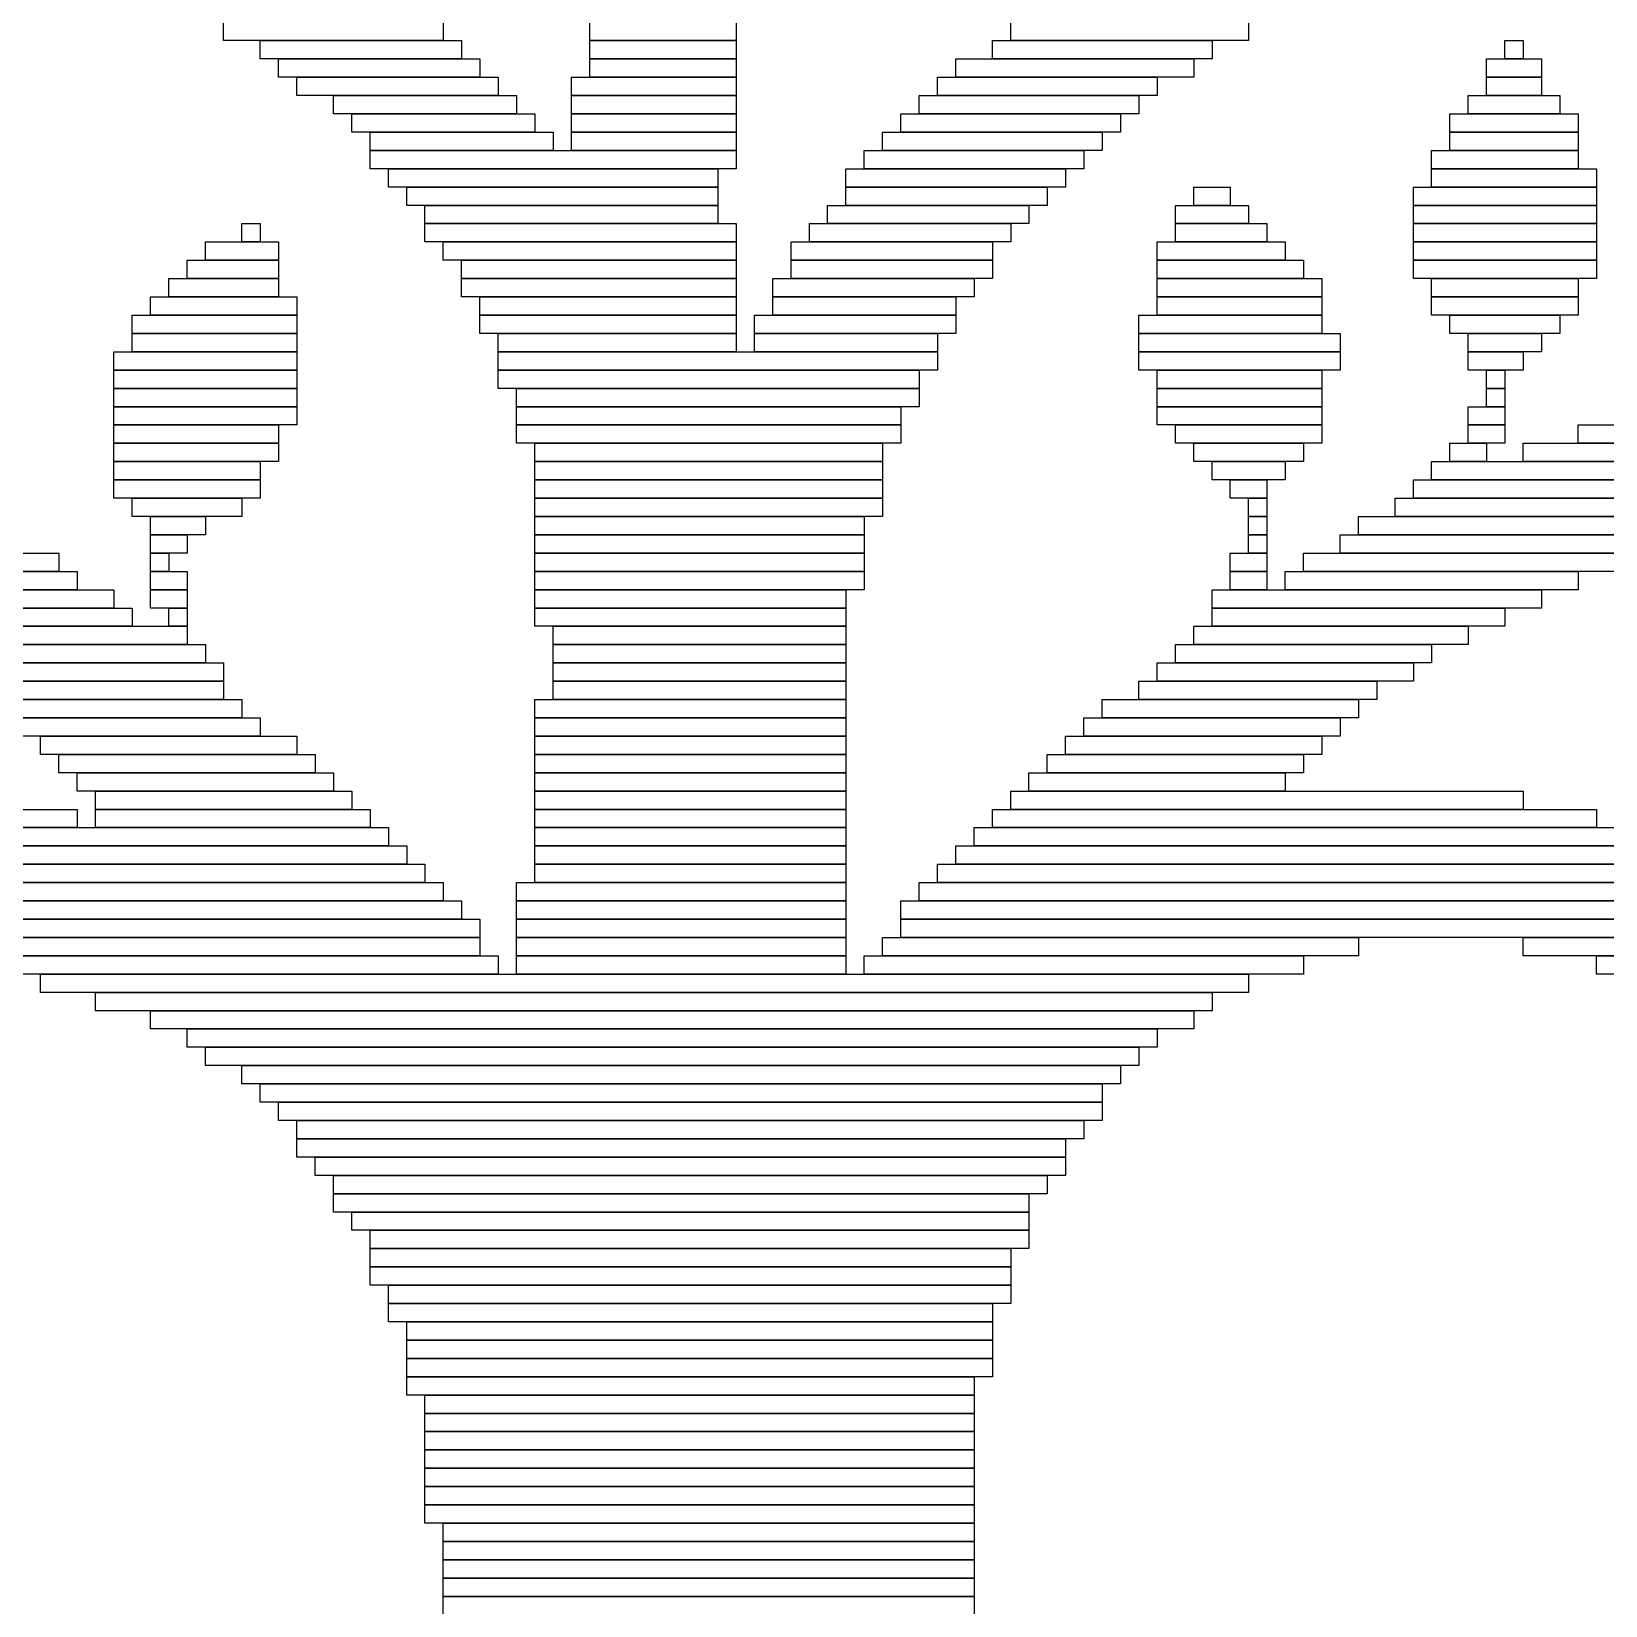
# Model space of a CAD drawing. Extents: x 28 to 995, y 169 to 891.
# Drawn here: x 137.5 to 223.5, y 296.5 to 382.5 of the extents above; entities that cross this region are included whole.
import ezdxf

# ---------------------------------------------------------------- set-up
doc = ezdxf.new("R2010")
doc.units = 0

msp = doc.modelspace()

# ---------------------------------------------------------------- linework, layer by layer
for p, q in [((148, 382), (148, 383)), ((160, 383), (160, 382)), ((168, 382), (168, 383)), ((176, 383), (176, 382)), ((191, 382), (191, 383)), ((204, 383), (204, 382)), ((160, 382), (148, 382)), ((150, 382), (161, 382)), ((150, 381), (150, 382)), ((161, 382), (161, 381)), ((176, 382), (168, 382)), ((168, 382), (176, 382)), ((168, 381), (168, 382)), ((176, 382), (176, 381)), ((190, 382), (202, 382)), ((190, 381), (190, 382)), ((204, 382), (191, 382)), ((202, 382), (202, 381)), ((218, 382), (219, 382)), ((218, 381), (218, 382)), ((219, 382), (219, 381)), ((161, 381), (150, 381)), ((151, 381), (162, 381)), ((151, 380), (151, 381)), ((162, 381), (162, 380)), ((176, 381), (168, 381)), ((168, 381), (176, 381)), ((168, 380), (168, 381)), ((176, 381), (176, 380)), ((188, 381), (201, 381)), ((188, 380), (188, 381)), ((202, 381), (190, 381)), ((201, 381), (201, 380)), ((217, 381), (220, 381)), ((217, 380), (217, 381)), ((219, 381), (218, 381)), ((220, 381), (220, 380)), ((162, 380), (151, 380)), ((152, 380), (163, 380)), ((152, 379), (152, 380)), ((163, 380), (163, 379)), ((167, 380), (176, 380)), ((167, 379), (167, 380)), ((176, 380), (168, 380)), ((176, 380), (176, 379)), ((187, 380), (199, 380)), ((187, 379), (187, 380)), ((201, 380), (188, 380)), ((199, 380), (199, 379)), ((220, 380), (217, 380)), ((217, 380), (220, 380)), ((217, 379), (217, 380)), ((220, 380), (220, 379)), ((163, 379), (152, 379)), ((154, 379), (164, 379)), ((154, 378), (154, 379)), ((164, 379), (164, 378)), ((176, 379), (167, 379)), ((167, 379), (176, 379)), ((167, 378), (167, 379)), ((176, 379), (176, 378)), ((186, 379), (198, 379)), ((186, 378), (186, 379)), ((199, 379), (187, 379)), ((198, 379), (198, 378)), ((216, 379), (221, 379)), ((216, 378), (216, 379)), ((220, 379), (217, 379)), ((221, 379), (221, 378)), ((164, 378), (154, 378)), ((155, 378), (165, 378)), ((155, 377), (155, 378)), ((165, 378), (165, 377)), ((176, 378), (167, 378)), ((167, 378), (176, 378)), ((167, 377), (167, 378)), ((176, 378), (176, 377)), ((185, 378), (197, 378)), ((185, 377), (185, 378)), ((198, 378), (186, 378)), ((197, 378), (197, 377)), ((215, 378), (222, 378)), ((215, 377), (215, 378)), ((221, 378), (216, 378)), ((222, 378), (222, 377)), ((165, 377), (155, 377)), ((156, 377), (166, 377)), ((156, 376), (156, 377)), ((166, 377), (166, 376)), ((176, 377), (167, 377)), ((167, 377), (176, 377)), ((167, 376), (167, 377)), ((176, 377), (176, 376)), ((184, 377), (196, 377)), ((184, 376), (184, 377)), ((197, 377), (185, 377)), ((196, 377), (196, 376)), ((222, 377), (215, 377)), ((215, 377), (222, 377)), ((215, 376), (215, 377)), ((222, 377), (222, 376)), ((166, 376), (156, 376)), ((156, 376), (176, 376)), ((156, 375), (156, 376)), ((176, 376), (167, 376)), ((176, 376), (176, 375)), ((183, 376), (195, 376)), ((183, 375), (183, 376)), ((196, 376), (184, 376)), ((195, 376), (195, 375)), ((214, 376), (222, 376)), ((214, 375), (214, 376)), ((222, 376), (215, 376)), ((222, 376), (222, 375)), ((176, 375), (156, 375)), ((157, 375), (175, 375)), ((157, 374), (157, 375)), ((175, 375), (175, 374)), ((182, 375), (194, 375)), ((182, 374), (182, 375)), ((195, 375), (183, 375)), ((194, 375), (194, 374)), ((222, 375), (214, 375)), ((214, 375), (223, 375)), ((214, 374), (214, 375)), ((223, 375), (223, 374)), ((175, 374), (157, 374)), ((158, 374), (175, 374)), ((158, 373), (158, 374)), ((175, 374), (175, 373)), ((194, 374), (182, 374)), ((182, 374), (193, 374)), ((182, 373), (182, 374)), ((193, 374), (193, 373)), ((201, 374), (203, 374)), ((201, 373), (201, 374)), ((203, 374), (203, 373)), ((213, 374), (223, 374)), ((213, 373), (213, 374)), ((223, 374), (214, 374)), ((223, 374), (223, 373)), ((175, 373), (158, 373)), ((159, 373), (175, 373)), ((159, 372), (159, 373)), ((175, 373), (175, 372)), ((181, 373), (192, 373)), ((181, 372), (181, 373)), ((193, 373), (182, 373)), ((192, 373), (192, 372)), ((200, 373), (204, 373)), ((200, 372), (200, 373)), ((203, 373), (201, 373)), ((204, 373), (204, 372)), ((223, 373), (213, 373)), ((213, 373), (223, 373)), ((213, 372), (213, 373)), ((223, 373), (223, 372)), ((149, 372), (150, 372)), ((149, 371), (149, 372)), ((150, 372), (150, 371)), ((175, 372), (159, 372)), ((159, 372), (176, 372)), ((159, 371), (159, 372)), ((176, 372), (176, 371)), ((180, 372), (191, 372)), ((180, 371), (180, 372)), ((192, 372), (181, 372)), ((191, 372), (191, 371)), ((204, 372), (200, 372)), ((200, 372), (205, 372)), ((200, 371), (200, 372)), ((205, 372), (205, 371)), ((223, 372), (213, 372)), ((213, 372), (223, 372)), ((213, 371), (213, 372)), ((223, 372), (223, 371)), ((147, 371), (151, 371)), ((147, 370), (147, 371)), ((150, 371), (149, 371)), ((151, 371), (151, 370)), ((176, 371), (159, 371)), ((160, 371), (176, 371)), ((160, 370), (160, 371)), ((176, 371), (176, 370)), ((179, 371), (190, 371)), ((179, 370), (179, 371)), ((191, 371), (180, 371)), ((190, 371), (190, 370)), ((199, 371), (206, 371)), ((199, 370), (199, 371)), ((205, 371), (200, 371)), ((206, 371), (206, 370)), ((223, 371), (213, 371)), ((213, 371), (223, 371)), ((213, 370), (213, 371)), ((223, 371), (223, 370)), ((146, 370), (151, 370)), ((146, 369), (146, 370)), ((151, 370), (147, 370)), ((151, 370), (151, 369)), ((176, 370), (160, 370)), ((161, 370), (176, 370)), ((161, 369), (161, 370)), ((176, 370), (176, 369)), ((190, 370), (179, 370)), ((179, 370), (190, 370)), ((179, 369), (179, 370)), ((190, 370), (190, 369)), ((206, 370), (199, 370)), ((199, 370), (207, 370)), ((199, 369), (199, 370)), ((207, 370), (207, 369)), ((223, 370), (213, 370)), ((213, 370), (223, 370)), ((213, 369), (213, 370)), ((223, 370), (223, 369)), ((145, 369), (151, 369)), ((145, 368), (145, 369)), ((151, 369), (146, 369)), ((151, 369), (151, 368)), ((176, 369), (161, 369)), ((161, 369), (176, 369)), ((161, 368), (161, 369)), ((176, 369), (176, 368)), ((178, 369), (189, 369)), ((178, 368), (178, 369)), ((190, 369), (179, 369)), ((189, 369), (189, 368)), ((207, 369), (199, 369)), ((199, 369), (208, 369)), ((199, 368), (199, 369)), ((208, 369), (208, 368)), ((223, 369), (213, 369)), ((214, 369), (222, 369)), ((214, 368), (214, 369)), ((222, 369), (222, 368)), ((144, 368), (152, 368)), ((144, 367), (144, 368)), ((151, 368), (145, 368)), ((152, 368), (152, 367)), ((176, 368), (161, 368)), ((162, 368), (176, 368)), ((162, 367), (162, 368)), ((176, 368), (176, 367)), ((189, 368), (178, 368)), ((178, 368), (188, 368)), ((178, 367), (178, 368)), ((188, 368), (188, 367)), ((208, 368), (199, 368)), ((199, 368), (208, 368)), ((199, 367), (199, 368)), ((208, 368), (208, 367)), ((222, 368), (214, 368)), ((214, 368), (222, 368)), ((214, 367), (214, 368)), ((222, 368), (222, 367)), ((143, 367), (152, 367)), ((143, 366), (143, 367)), ((152, 367), (144, 367)), ((152, 367), (152, 366)), ((176, 367), (162, 367)), ((162, 367), (176, 367)), ((162, 366), (162, 367)), ((176, 367), (176, 366)), ((177, 367), (188, 367)), ((177, 366), (177, 367)), ((188, 367), (178, 367)), ((188, 367), (188, 366)), ((198, 367), (208, 367)), ((198, 366), (198, 367)), ((208, 367), (199, 367)), ((208, 367), (208, 366)), ((222, 367), (214, 367)), ((215, 367), (221, 367)), ((215, 366), (215, 367)), ((221, 367), (221, 366)), ((152, 366), (143, 366)), ((143, 366), (152, 366)), ((143, 365), (143, 366)), ((152, 366), (152, 365)), ((176, 366), (162, 366)), ((163, 366), (176, 366)), ((163, 365), (163, 366)), ((176, 366), (176, 365)), ((188, 366), (177, 366)), ((177, 366), (187, 366)), ((177, 365), (177, 366)), ((187, 366), (187, 365)), ((208, 366), (198, 366)), ((198, 366), (209, 366)), ((198, 365), (198, 366)), ((209, 366), (209, 365)), ((221, 366), (215, 366)), ((216, 366), (220, 366)), ((216, 365), (216, 366)), ((220, 366), (220, 365)), ((142, 365), (152, 365)), ((142, 364), (142, 365)), ((152, 365), (143, 365)), ((152, 365), (152, 364)), ((176, 365), (163, 365)), ((163, 365), (187, 365)), ((163, 364), (163, 365)), ((187, 365), (177, 365)), ((187, 365), (187, 364)), ((209, 365), (198, 365)), ((198, 365), (209, 365)), ((198, 364), (198, 365)), ((209, 365), (209, 364)), ((220, 365), (216, 365)), ((216, 365), (219, 365)), ((216, 364), (216, 365)), ((219, 365), (219, 364)), ((152, 364), (142, 364)), ((142, 364), (152, 364)), ((142, 363), (142, 364)), ((152, 364), (152, 363)), ((187, 364), (163, 364)), ((163, 364), (186, 364)), ((163, 363), (163, 364)), ((186, 364), (186, 363)), ((209, 364), (198, 364)), ((199, 364), (208, 364)), ((199, 363), (199, 364)), ((208, 364), (208, 363)), ((219, 364), (216, 364)), ((217, 364), (218, 364)), ((217, 363), (217, 364)), ((218, 364), (218, 363)), ((152, 363), (142, 363)), ((142, 363), (152, 363)), ((142, 362), (142, 363)), ((152, 363), (152, 362)), ((186, 363), (163, 363)), ((164, 363), (186, 363)), ((164, 362), (164, 363)), ((186, 363), (186, 362)), ((208, 363), (199, 363)), ((199, 363), (208, 363)), ((199, 362), (199, 363)), ((208, 363), (208, 362)), ((218, 363), (217, 363)), ((217, 363), (218, 363)), ((217, 362), (217, 363)), ((218, 363), (218, 362)), ((152, 362), (142, 362)), ((142, 362), (152, 362)), ((142, 361), (142, 362)), ((152, 362), (152, 361)), ((186, 362), (164, 362)), ((164, 362), (185, 362)), ((164, 361), (164, 362)), ((185, 362), (185, 361)), ((208, 362), (199, 362)), ((199, 362), (208, 362)), ((199, 361), (199, 362)), ((208, 362), (208, 361)), ((216, 362), (218, 362)), ((216, 361), (216, 362)), ((218, 362), (217, 362)), ((218, 362), (218, 361)), ((152, 361), (142, 361)), ((142, 361), (151, 361)), ((142, 360), (142, 361)), ((151, 361), (151, 360)), ((185, 361), (164, 361)), ((164, 361), (185, 361)), ((164, 360), (164, 361)), ((185, 361), (185, 360)), ((208, 361), (199, 361)), ((200, 361), (208, 361)), ((200, 360), (200, 361)), ((208, 361), (208, 360)), ((218, 361), (216, 361)), ((216, 361), (218, 361)), ((216, 360), (216, 361)), ((218, 361), (218, 360)), ((222, 361), (241, 361)), ((222, 360), (222, 361)), ((151, 360), (142, 360)), ((142, 360), (151, 360)), ((142, 359), (142, 360)), ((151, 360), (151, 359)), ((185, 360), (164, 360)), ((165, 360), (184, 360)), ((165, 359), (165, 360)), ((184, 360), (184, 359)), ((208, 360), (200, 360)), ((201, 360), (207, 360)), ((201, 359), (201, 360)), ((207, 360), (207, 359)), ((215, 360), (217, 360)), ((215, 359), (215, 360)), ((218, 360), (216, 360)), ((217, 360), (217, 359)), ((219, 360), (245, 360)), ((219, 359), (219, 360)), ((241, 360), (222, 360)), ((151, 359), (142, 359)), ((142, 359), (150, 359)), ((142, 358), (142, 359)), ((150, 359), (150, 358)), ((184, 359), (165, 359)), ((165, 359), (184, 359)), ((165, 358), (165, 359)), ((184, 359), (184, 358)), ((207, 359), (201, 359)), ((202, 359), (206, 359)), ((202, 358), (202, 359)), ((206, 359), (206, 358)), ((214, 359), (247, 359)), ((214, 358), (214, 359)), ((217, 359), (215, 359)), ((245, 359), (219, 359)), ((150, 358), (142, 358)), ((142, 358), (150, 358)), ((142, 357), (142, 358)), ((150, 358), (150, 357)), ((184, 358), (165, 358)), ((165, 358), (184, 358)), ((165, 357), (165, 358)), ((184, 358), (184, 357)), ((206, 358), (202, 358)), ((203, 358), (205, 358)), ((203, 357), (203, 358)), ((205, 358), (205, 357)), ((213, 358), (249, 358)), ((213, 357), (213, 358)), ((247, 358), (214, 358)), ((150, 357), (142, 357)), ((143, 357), (149, 357)), ((143, 356), (143, 357)), ((149, 357), (149, 356)), ((184, 357), (165, 357)), ((165, 357), (184, 357)), ((165, 356), (165, 357)), ((184, 357), (184, 356)), ((205, 357), (203, 357)), ((204, 357), (205, 357)), ((204, 356), (204, 357)), ((205, 357), (205, 356)), ((212, 357), (251, 357)), ((212, 356), (212, 357)), ((249, 357), (213, 357)), ((149, 356), (143, 356)), ((144, 356), (147, 356)), ((144, 355), (144, 356)), ((147, 356), (147, 355)), ((184, 356), (165, 356)), ((165, 356), (183, 356)), ((165, 355), (165, 356)), ((183, 356), (183, 355)), ((205, 356), (204, 356)), ((204, 356), (205, 356)), ((204, 355), (204, 356)), ((205, 356), (205, 355)), ((210, 356), (232, 356)), ((210, 355), (210, 356)), ((251, 356), (212, 356)), ((147, 355), (144, 355)), ((144, 355), (146, 355)), ((144, 354), (144, 355)), ((146, 355), (146, 354)), ((183, 355), (165, 355)), ((165, 355), (183, 355)), ((165, 354), (165, 355)), ((183, 355), (183, 354)), ((205, 355), (204, 355)), ((204, 355), (205, 355)), ((204, 354), (204, 355)), ((205, 355), (205, 354)), ((209, 355), (227, 355)), ((209, 354), (209, 355)), ((232, 355), (210, 355)), ((122, 354), (139, 354)), ((139, 354), (139, 353)), ((146, 354), (144, 354)), ((144, 354), (145, 354)), ((144, 353), (144, 354)), ((145, 354), (145, 353)), ((183, 354), (165, 354)), ((165, 354), (183, 354)), ((165, 353), (165, 354)), ((183, 354), (183, 353)), ((203, 354), (205, 354)), ((203, 353), (203, 354)), ((205, 354), (204, 354)), ((205, 354), (205, 353)), ((207, 354), (224, 354)), ((207, 353), (207, 354)), ((227, 354), (209, 354)), ((139, 353), (122, 353)), ((124, 353), (140, 353)), ((140, 353), (140, 352)), ((145, 353), (144, 353)), ((144, 353), (146, 353)), ((144, 352), (144, 353)), ((146, 353), (146, 352)), ((183, 353), (165, 353)), ((165, 353), (183, 353)), ((165, 352), (165, 353)), ((183, 353), (183, 352)), ((205, 353), (203, 353)), ((203, 353), (205, 353)), ((203, 352), (203, 353)), ((205, 353), (205, 352)), ((206, 353), (222, 353)), ((206, 352), (206, 353)), ((224, 353), (207, 353)), ((222, 353), (222, 352)), ((140, 352), (124, 352)), ((126, 352), (142, 352)), ((142, 352), (142, 351)), ((146, 352), (144, 352)), ((144, 352), (146, 352)), ((144, 351), (144, 352)), ((146, 352), (146, 351)), ((183, 352), (165, 352)), ((165, 352), (182, 352)), ((165, 351), (165, 352)), ((182, 352), (182, 351)), ((202, 352), (220, 352)), ((202, 351), (202, 352)), ((205, 352), (203, 352)), ((222, 352), (206, 352)), ((220, 352), (220, 351)), ((142, 351), (126, 351)), ((128, 351), (143, 351)), ((143, 351), (143, 350)), ((146, 351), (144, 351)), ((145, 351), (146, 351)), ((145, 350), (145, 351)), ((146, 351), (146, 350)), ((182, 351), (165, 351)), ((165, 351), (182, 351)), ((165, 350), (165, 351)), ((182, 351), (182, 350)), ((220, 351), (202, 351)), ((202, 351), (218, 351)), ((202, 350), (202, 351)), ((218, 351), (218, 350)), ((143, 350), (128, 350)), ((130, 350), (146, 350)), ((146, 350), (145, 350)), ((146, 350), (146, 349)), ((182, 350), (165, 350)), ((166, 350), (182, 350)), ((166, 349), (166, 350)), ((182, 350), (182, 349)), ((201, 350), (216, 350)), ((201, 349), (201, 350)), ((218, 350), (202, 350)), ((216, 350), (216, 349)), ((146, 349), (130, 349)), ((131, 349), (147, 349)), ((147, 349), (147, 348)), ((182, 349), (166, 349)), ((166, 349), (182, 349)), ((166, 348), (166, 349)), ((182, 349), (182, 348)), ((200, 349), (214, 349)), ((200, 348), (200, 349)), ((216, 349), (201, 349)), ((214, 349), (214, 348)), ((147, 348), (131, 348)), ((133, 348), (148, 348)), ((148, 348), (148, 347)), ((182, 348), (166, 348)), ((166, 348), (182, 348)), ((166, 347), (166, 348)), ((182, 348), (182, 347)), ((199, 348), (213, 348)), ((199, 347), (199, 348)), ((214, 348), (200, 348)), ((213, 348), (213, 347)), ((148, 347), (133, 347)), ((134, 347), (148, 347)), ((148, 347), (148, 346)), ((182, 347), (166, 347)), ((166, 347), (182, 347)), ((166, 346), (166, 347)), ((182, 347), (182, 346)), ((198, 347), (211, 347)), ((198, 346), (198, 347)), ((213, 347), (199, 347)), ((211, 347), (211, 346)), ((148, 346), (134, 346)), ((135, 346), (149, 346)), ((149, 346), (149, 345)), ((165, 346), (182, 346)), ((165, 345), (165, 346)), ((182, 346), (166, 346)), ((182, 346), (182, 345)), ((196, 346), (210, 346)), ((196, 345), (196, 346)), ((211, 346), (198, 346)), ((210, 346), (210, 345)), ((149, 345), (135, 345)), ((137, 345), (150, 345)), ((150, 345), (150, 344)), ((182, 345), (165, 345)), ((165, 345), (182, 345)), ((165, 344), (165, 345)), ((182, 345), (182, 344)), ((195, 345), (209, 345)), ((195, 344), (195, 345)), ((210, 345), (196, 345)), ((209, 345), (209, 344)), ((150, 344), (137, 344)), ((138, 344), (152, 344)), ((138, 343), (138, 344)), ((152, 344), (152, 343)), ((182, 344), (165, 344)), ((165, 344), (182, 344)), ((165, 343), (165, 344)), ((182, 344), (182, 343)), ((194, 344), (208, 344)), ((194, 343), (194, 344)), ((209, 344), (195, 344)), ((208, 344), (208, 343)), ((152, 343), (138, 343)), ((139, 343), (153, 343)), ((139, 342), (139, 343)), ((153, 343), (153, 342)), ((182, 343), (165, 343)), ((165, 343), (182, 343)), ((165, 342), (165, 343)), ((182, 343), (182, 342)), ((193, 343), (207, 343)), ((193, 342), (193, 343)), ((208, 343), (194, 343)), ((207, 343), (207, 342)), ((153, 342), (139, 342)), ((140, 342), (154, 342)), ((140, 341), (140, 342)), ((154, 342), (154, 341)), ((182, 342), (165, 342)), ((165, 342), (182, 342)), ((165, 341), (165, 342)), ((182, 342), (182, 341)), ((192, 342), (206, 342)), ((192, 341), (192, 342)), ((207, 342), (193, 342)), ((206, 342), (206, 341)), ((154, 341), (140, 341)), ((141, 341), (155, 341)), ((141, 340), (141, 341)), ((155, 341), (155, 340)), ((182, 341), (165, 341)), ((165, 341), (182, 341)), ((165, 340), (165, 341)), ((182, 341), (182, 340)), ((191, 341), (219, 341)), ((191, 340), (191, 341)), ((206, 341), (192, 341)), ((219, 341), (219, 340)), ((131, 340), (140, 340)), ((140, 340), (140, 339)), ((155, 340), (141, 340)), ((141, 340), (156, 340)), ((141, 339), (141, 340)), ((156, 340), (156, 339)), ((182, 340), (165, 340)), ((165, 340), (182, 340)), ((165, 339), (165, 340)), ((182, 340), (182, 339)), ((190, 340), (223, 340)), ((190, 339), (190, 340)), ((219, 340), (191, 340)), ((223, 340), (223, 339)), ((127, 339), (157, 339)), ((140, 339), (131, 339)), ((156, 339), (141, 339)), ((157, 339), (157, 338)), ((182, 339), (165, 339)), ((165, 339), (182, 339)), ((165, 338), (165, 339)), ((182, 339), (182, 338)), ((189, 339), (225, 339)), ((189, 338), (189, 339)), ((223, 339), (190, 339)), ((124, 338), (158, 338)), ((157, 338), (127, 338)), ((158, 338), (158, 337)), ((182, 338), (165, 338)), ((165, 338), (182, 338)), ((165, 337), (165, 338)), ((182, 338), (182, 337)), ((188, 338), (227, 338)), ((188, 337), (188, 338)), ((225, 338), (189, 338)), ((121, 337), (159, 337)), ((158, 337), (124, 337)), ((159, 337), (159, 336)), ((182, 337), (165, 337)), ((165, 337), (182, 337)), ((165, 336), (165, 337)), ((182, 337), (182, 336)), ((187, 337), (231, 337)), ((187, 336), (187, 337)), ((227, 337), (188, 337)), ((118, 336), (160, 336)), ((159, 336), (121, 336)), ((160, 336), (160, 335)), ((164, 336), (182, 336)), ((164, 335), (164, 336)), ((182, 336), (165, 336)), ((182, 336), (182, 335)), ((186, 336), (230, 336)), ((186, 335), (186, 336)), ((231, 336), (187, 336)), ((160, 335), (118, 335)), ((118, 335), (161, 335)), ((161, 335), (161, 334)), ((182, 335), (164, 335)), ((164, 335), (182, 335)), ((164, 334), (164, 335)), ((182, 335), (182, 334)), ((185, 335), (232, 335)), ((185, 334), (185, 335)), ((230, 335), (186, 335)), ((116, 334), (162, 334)), ((161, 334), (118, 334)), ((162, 334), (162, 333)), ((182, 334), (164, 334)), ((164, 334), (182, 334)), ((164, 333), (164, 334)), ((182, 334), (182, 333)), ((232, 334), (185, 334)), ((185, 334), (233, 334)), ((185, 333), (185, 334)), ((114, 333), (162, 333)), ((162, 333), (116, 333)), ((162, 333), (162, 332)), ((182, 333), (164, 333)), ((164, 333), (182, 333)), ((164, 332), (164, 333)), ((182, 333), (182, 332)), ((184, 333), (210, 333)), ((184, 332), (184, 333)), ((233, 333), (185, 333)), ((210, 333), (210, 332)), ((219, 333), (234, 333)), ((219, 332), (219, 333)), ((113, 332), (163, 332)), ((162, 332), (114, 332)), ((163, 332), (163, 331)), ((182, 332), (164, 332)), ((164, 332), (182, 332)), ((164, 331), (164, 332)), ((182, 332), (182, 331)), ((183, 332), (207, 332)), ((183, 331), (183, 332)), ((210, 332), (184, 332)), ((207, 332), (207, 331)), ((234, 332), (219, 332)), ((223, 332), (236, 332)), ((223, 331), (223, 332)), ((163, 331), (113, 331)), ((138, 331), (204, 331)), ((138, 330), (138, 331)), ((182, 331), (164, 331)), ((207, 331), (183, 331)), ((204, 331), (204, 330)), ((236, 331), (223, 331)), ((204, 330), (138, 330)), ((141, 330), (202, 330)), ((141, 329), (141, 330)), ((202, 330), (202, 329)), ((202, 329), (141, 329)), ((144, 329), (201, 329)), ((144, 328), (144, 329)), ((201, 329), (201, 328)), ((201, 328), (144, 328)), ((146, 328), (199, 328)), ((146, 327), (146, 328)), ((199, 328), (199, 327)), ((199, 327), (146, 327)), ((147, 327), (198, 327)), ((147, 326), (147, 327)), ((198, 327), (198, 326)), ((198, 326), (147, 326)), ((149, 326), (197, 326)), ((149, 325), (149, 326)), ((197, 326), (197, 325)), ((197, 325), (149, 325)), ((150, 325), (196, 325)), ((150, 324), (150, 325)), ((196, 325), (196, 324)), ((196, 324), (150, 324)), ((151, 324), (196, 324)), ((151, 323), (151, 324)), ((196, 324), (196, 323)), ((196, 323), (151, 323)), ((152, 323), (195, 323)), ((152, 322), (152, 323)), ((195, 323), (195, 322)), ((195, 322), (152, 322)), ((152, 322), (194, 322)), ((152, 321), (152, 322)), ((194, 322), (194, 321)), ((194, 321), (152, 321)), ((153, 321), (194, 321)), ((153, 320), (153, 321)), ((194, 321), (194, 320)), ((194, 320), (153, 320)), ((154, 320), (193, 320)), ((154, 319), (154, 320)), ((193, 320), (193, 319)), ((193, 319), (154, 319)), ((154, 319), (192, 319)), ((154, 318), (154, 319)), ((192, 319), (192, 318)), ((192, 318), (154, 318)), ((155, 318), (192, 318)), ((155, 317), (155, 318)), ((192, 318), (192, 317)), ((192, 317), (155, 317)), ((156, 317), (192, 317)), ((156, 316), (156, 317)), ((192, 317), (192, 316)), ((192, 316), (156, 316)), ((156, 316), (191, 316)), ((156, 315), (156, 316)), ((191, 316), (191, 315)), ((191, 315), (156, 315)), ((156, 315), (191, 315)), ((156, 314), (156, 315)), ((191, 315), (191, 314)), ((191, 314), (156, 314)), ((157, 314), (191, 314)), ((157, 313), (157, 314)), ((191, 314), (191, 313)), ((191, 313), (157, 313)), ((157, 313), (190, 313)), ((157, 312), (157, 313)), ((190, 313), (190, 312)), ((190, 312), (157, 312)), ((158, 312), (190, 312)), ((158, 311), (158, 312)), ((190, 312), (190, 311)), ((190, 311), (158, 311)), ((158, 311), (190, 311)), ((158, 310), (158, 311)), ((190, 311), (190, 310)), ((190, 310), (158, 310)), ((158, 310), (190, 310)), ((158, 309), (158, 310)), ((190, 310), (190, 309)), ((190, 309), (158, 309)), ((158, 309), (189, 309)), ((158, 308), (158, 309)), ((189, 309), (189, 308)), ((189, 308), (158, 308)), ((159, 308), (189, 308)), ((159, 307), (159, 308)), ((189, 308), (189, 307)), ((189, 307), (159, 307)), ((159, 307), (189, 307)), ((159, 306), (159, 307)), ((189, 307), (189, 306)), ((189, 306), (159, 306)), ((159, 306), (189, 306)), ((159, 305), (159, 306)), ((189, 306), (189, 305)), ((189, 305), (159, 305)), ((159, 305), (189, 305)), ((159, 304), (159, 305)), ((189, 305), (189, 304)), ((189, 304), (159, 304)), ((159, 304), (189, 304)), ((159, 303), (159, 304)), ((189, 304), (189, 303)), ((189, 303), (159, 303)), ((159, 303), (189, 303)), ((159, 302), (159, 303)), ((189, 303), (189, 302)), ((189, 302), (159, 302)), ((159, 302), (189, 302)), ((159, 301), (159, 302)), ((189, 302), (189, 301)), ((189, 301), (159, 301)), ((160, 301), (189, 301)), ((160, 300), (160, 301)), ((189, 301), (189, 300)), ((189, 300), (160, 300)), ((160, 300), (189, 300)), ((160, 299), (160, 300)), ((189, 300), (189, 299)), ((189, 299), (160, 299)), ((160, 299), (189, 299)), ((160, 298), (160, 299)), ((189, 299), (189, 298)), ((189, 298), (160, 298)), ((160, 298), (189, 298)), ((160, 297), (160, 298)), ((189, 298), (189, 297)), ((189, 297), (160, 297)), ((160, 297), (189, 297)), ((160, 296), (160, 297)), ((189, 297), (189, 296))]:
    msp.add_line(p, q)

doc.saveas('drawing.dxf')
